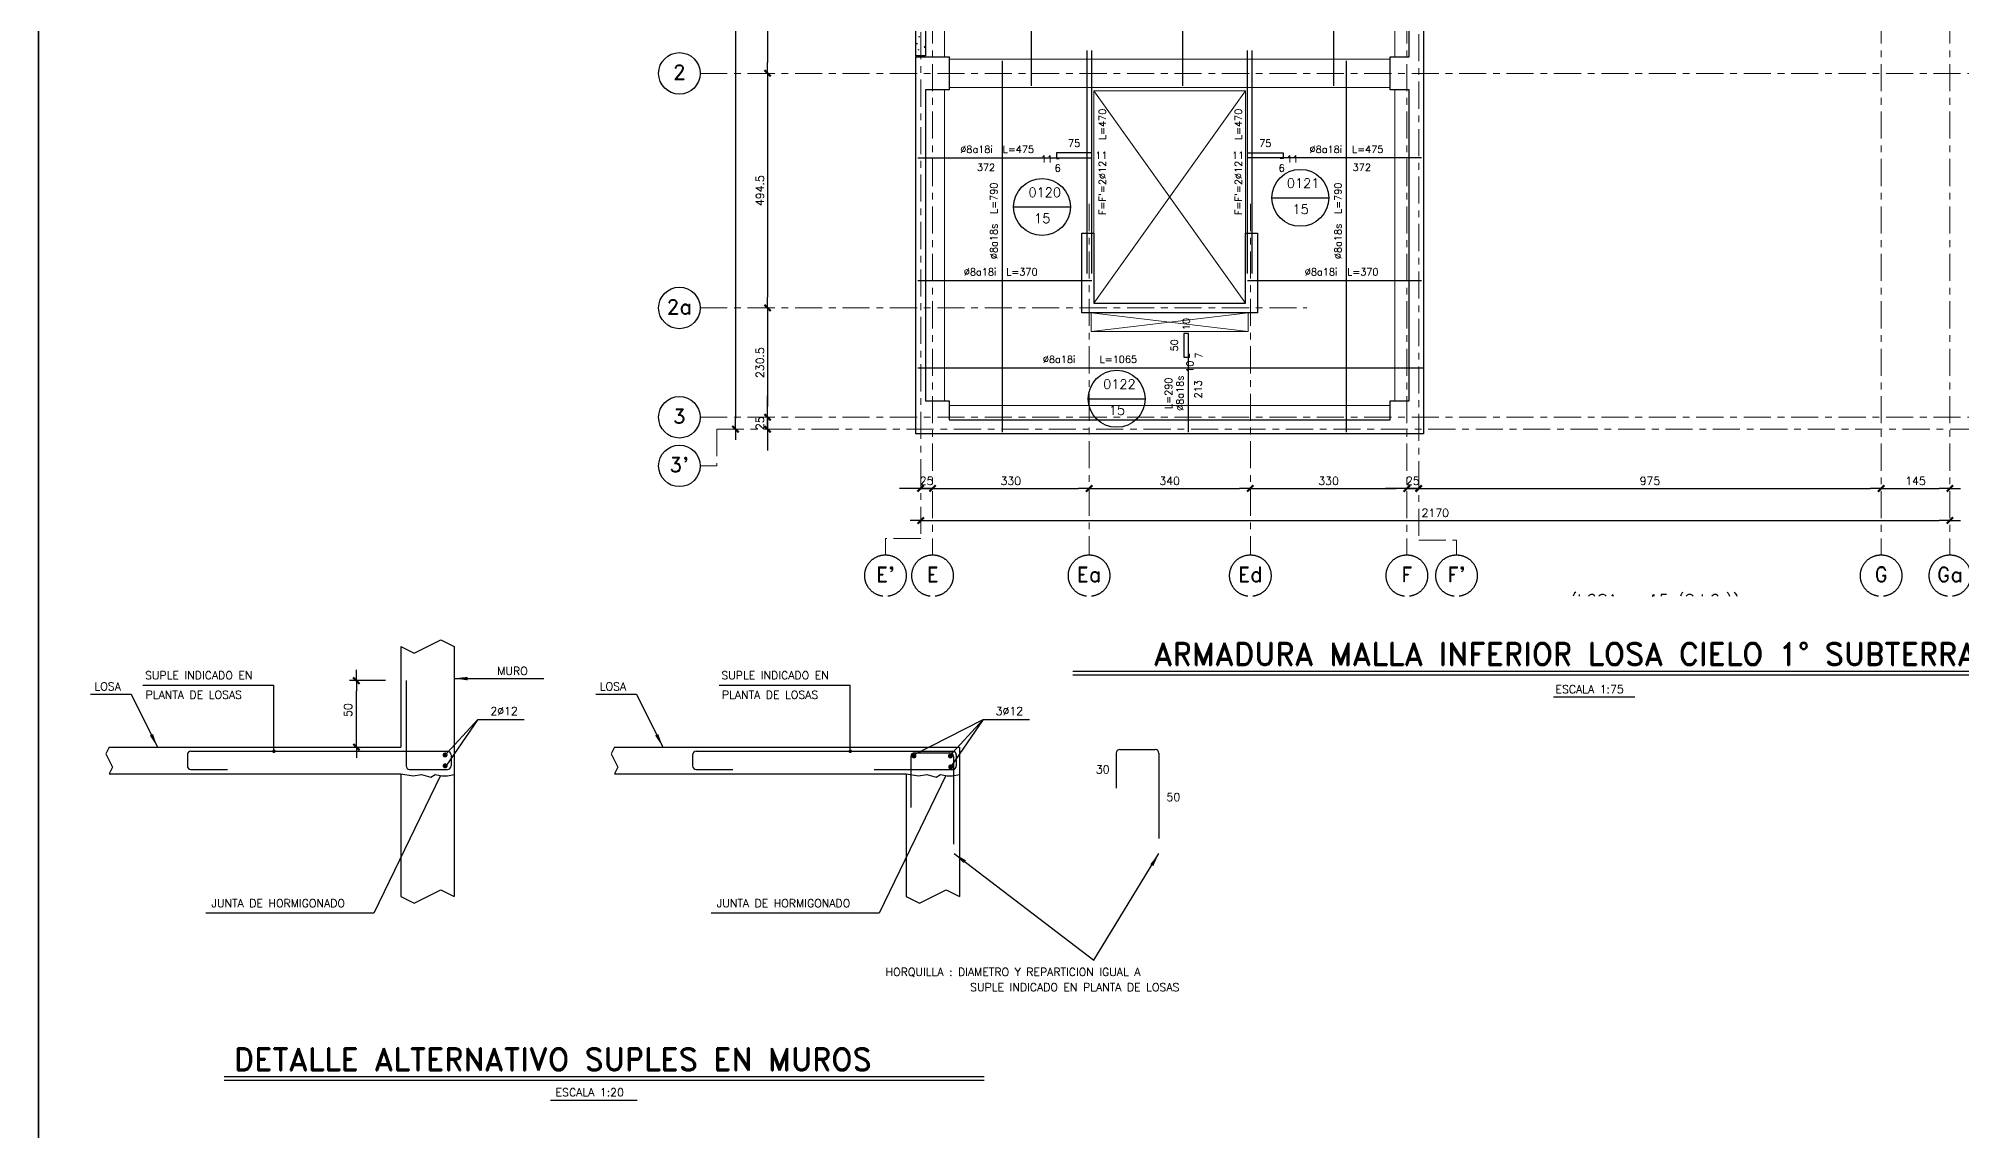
# Model space of a CAD drawing. Extents: x -4 to 6083, y -4 to 8618.
# Drawn here: x 0 to 4055, y 4047 to 6349 of the extents above; entities that cross this region are included whole.
import ezdxf
from ezdxf.enums import TextEntityAlignment as Align
from ezdxf.xclip import XClip

# ---------------------------------------------------------------- set-up
doc = ezdxf.new("R2010")
doc.units = 0
doc.header["$LTSCALE"] = 45
doc.header["$MEASUREMENT"] = 0
doc.header["$XCLIPFRAME"] = 0
doc.linetypes.add('2017_67-101$0$Grid Line', pattern=[2.2225, 1.27, -0.3175, 0.3175, -0.3175])
doc.linetypes.add('2017_67-101$0$HIDDEN', pattern=[9.525, 6.35, -3.175])
doc.layers.get('0').update_dxf_attribs({"linetype": 'CONTINUOUS'})
for name, color, linetype in [('2017_67-101$0$RLA-COTAS', 2, 'CONTINUOUS'), ('2017_67-101$0$RLA-HATCH2', 1, '2017_67-101$0$HIDDEN'), ('2017_67-101$0$RLA-MURO DILATADO', 3, 'CONTINUOUS'), ('fe', 7, 'CONTINUOUS'), ('RLA-CORTES', 5, 'CONTINUOUS'), ('RLA-FORMATO', 7, 'CONTINUOUS'), ('RLA-LOSAS', 3, 'CONTINUOUS'), ('RLA-TEXTOS2', 6, 'CONTINUOUS'), ('TEXTOS-SM', 3, 'CONTINUOUS'), ('TEXTOS50A', 3, 'CONTINUOUS')]:
    doc.layers.add(name, color=color, linetype=linetype)
for name, color, linetype, lineweight in [('2017_67-101$0$RLE-EJE', 3, 'CONTINUOUS', 25), ('2017_67-101$0$RLE-EJES', 1, '2017_67-101$0$Grid Line', 9), ('2017_67-101$0$RLE-LOSA', 3, 'CONTINUOUS', 15), ('2017_67-101$0$RLE-MURO', 3, 'CONTINUOUS', 25), ('2017_67-101$0$RLE-VANOS', 1, 'CONTINUOUS', 15), ('2017_67-101$0$RLE-VIGA', 3, 'CONTINUOUS', 15)]:
    doc.layers.add(name, color=color, linetype=linetype, lineweight=lineweight)
doc.styles.add('2017_67-101$0$ROMAND', font='romand', dxfattribs={"height": 31.5})
doc.styles.add('2017_67-101$0$ROMANS', font='ROMANS.shx', dxfattribs={"height": 16.875})
doc.styles.add('ARM1', font='SIMPLEX', dxfattribs={"oblique": 15, "height": 10})
doc.styles.add('ROMAND', font='romand', dxfattribs={"height": 31.5})
doc.styles.add('ROMANS', font='ROMANS.shx', dxfattribs={"height": 16.875})
doc.styles.add('ROMANS0', font='romans.shx')
doc.styles.add('SIETE50', font='ROMAND.SHX', dxfattribs={"height": 31.5})
doc.dimstyles.new('2017_67-101$0$ING-75', dxfattribs={"dimscale": 75, "dimtxt": 0.27, "dimasz": 0.3, "dimexe": 0, "dimexo": 0, "dimgap": 0.1, "dimtad": 1, "dimdec": 1, "dimzin": 12, "dimdsep": 46, "dimtxsty": '2017_67-101$0$ROMANS', "dimblk": '2017_67-101$0$TICK1', "dimblk1": '2017_67-101$0$TICK1', "dimblk2": '2017_67-101$0$TICK1', "dimcen": 0.09, "dimclrd": 2, "dimclre": 1, "dimclrt": 3, "dimadec": 0, "dimazin": 0, "dimtfac": 1, "dimtdec": 0, "dimtix": 1, "dimtmove": 2, "dimatfit": 3, "dimldrblk": '2017_67-101$0$TICK1', "dimfxl": 0, "dimfxlon": 1, "dimtolj": 1, "dimtzin": 0, "dimarcsym": 0})
doc.dimstyles.new('ING50', dxfattribs={"dimscale": 50, "dimtxt": 0.27, "dimasz": 0.3, "dimexe": 0.3, "dimexo": 1, "dimgap": 0.1, "dimtad": 1, "dimdec": 1, "dimzin": 12, "dimdsep": 46, "dimtxsty": 'ROMANS', "dimblk1": 'TICK1', "dimblk2": 'TICK1', "dimsah": 1, "dimcen": 0.09, "dimse1": 1, "dimse2": 1, "dimclrd": 2, "dimclre": 1, "dimclrt": 3, "dimadec": 0, "dimazin": 0, "dimtfac": 1, "dimtdec": 1, "dimtix": 1, "dimtmove": 2, "dimatfit": 3, "dimldrblk": 'TICK1', "dimfxl": 1, "dimtolj": 1, "dimtzin": 12, "dimarcsym": 0})

# ---------------------------------------------------------------- blocks, each defined once
blk = doc.blocks.new('2017_67-101$0$TICK1')
at = {"color": 2}
for points in [[(0, 0), (-1, 0)], [(0, 0), (1, 0)]]:
    blk.add_lwpolyline(points, dxfattribs=at)
at = {"color": 2, "const_width": 0.2}
blk.add_lwpolyline([(-0.3, -0.3), (0.3, 0.3)], dxfattribs=at)
blk = doc.blocks.new('*D33')
at = {"layer": '2017_67-101$0$RLA-COTAS', "color": 2, "lineweight": -2, "transparency": 16777216}
blk.add_line((1058.8, 5332.7), (3183.8, 5332.7), dxfattribs=at)
at = {"layer": '2017_67-101$0$RLA-COTAS', "color": 2, "lineweight": -2, "transparency": 16777216, "xscale": 22.5, "yscale": 22.5, "zscale": 22.5, "rotation": 180}
blk.add_blockref('2017_67-101$0$TICK1', (1036.3, 5332.7), dxfattribs=at)
at = {"layer": '2017_67-101$0$RLA-COTAS', "color": 2, "lineweight": -2, "transparency": 16777216, "xscale": 22.5, "yscale": 22.5, "zscale": 22.5}
blk.add_blockref('2017_67-101$0$TICK1', (3206.3, 5332.7), dxfattribs=at)
at = {"layer": '2017_67-101$0$RLA-COTAS', "color": 3, "transparency": 16777216, "insert": (2121.3, 5348.7), "char_height": 16.88, "attachment_point": 5, "style": '2017_67-101$0$ROMANS'}
blk.add_mtext('\\A1;2170', dxfattribs=at)
blk = doc.blocks.new('*D34')
at = {"layer": '2017_67-101$0$RLA-COTAS', "color": 2, "lineweight": -2, "transparency": 16777216}
for p, q in [((1013.8, 5400.2), (991.3, 5400.2)), ((1036.3, 5400.2), (1061.3, 5400.2)), ((1083.8, 5400.2), (1106.3, 5400.2))]:
    blk.add_line(p, q, dxfattribs=at)
at = {"layer": '2017_67-101$0$RLA-COTAS', "color": 2, "lineweight": -2, "transparency": 16777216, "xscale": 22.5, "yscale": 22.5, "zscale": 22.5}
blk.add_blockref('2017_67-101$0$TICK1', (1036.3, 5400.2), dxfattribs=at)
at = {"layer": '2017_67-101$0$RLA-COTAS', "color": 2, "lineweight": -2, "transparency": 16777216, "xscale": 22.5, "yscale": 22.5, "zscale": 22.5, "rotation": 180}
blk.add_blockref('2017_67-101$0$TICK1', (1061.3, 5400.2), dxfattribs=at)
at = {"layer": '2017_67-101$0$RLA-COTAS', "color": 3, "transparency": 16777216, "insert": (1048.8, 5416.2), "char_height": 16.88, "attachment_point": 5, "style": '2017_67-101$0$ROMANS'}
blk.add_mtext('\\A1;25', dxfattribs=at)
blk = doc.blocks.new('*D35')
at = {"layer": '2017_67-101$0$RLA-COTAS', "color": 2, "lineweight": -2, "transparency": 16777216}
blk.add_line((1083.8, 5400.2), (1368.8, 5400.2), dxfattribs=at)
at = {"layer": '2017_67-101$0$RLA-COTAS', "color": 2, "lineweight": -2, "transparency": 16777216, "xscale": 22.5, "yscale": 22.5, "zscale": 22.5, "rotation": 180}
blk.add_blockref('2017_67-101$0$TICK1', (1061.3, 5400.2), dxfattribs=at)
at = {"layer": '2017_67-101$0$RLA-COTAS', "color": 2, "lineweight": -2, "transparency": 16777216, "xscale": 22.5, "yscale": 22.5, "zscale": 22.5}
blk.add_blockref('2017_67-101$0$TICK1', (1391.3, 5400.2), dxfattribs=at)
at = {"layer": '2017_67-101$0$RLA-COTAS', "color": 3, "transparency": 16777216, "insert": (1226.3, 5416.2), "char_height": 16.88, "attachment_point": 5, "style": '2017_67-101$0$ROMANS'}
blk.add_mtext('\\A1;330', dxfattribs=at)
blk = doc.blocks.new('*D36')
at = {"layer": '2017_67-101$0$RLA-COTAS', "color": 2, "lineweight": -2, "transparency": 16777216}
blk.add_line((1413.8, 5400.2), (1708.8, 5400.2), dxfattribs=at)
at = {"layer": '2017_67-101$0$RLA-COTAS', "color": 2, "lineweight": -2, "transparency": 16777216, "xscale": 22.5, "yscale": 22.5, "zscale": 22.5, "rotation": 180}
blk.add_blockref('2017_67-101$0$TICK1', (1391.3, 5400.2), dxfattribs=at)
at = {"layer": '2017_67-101$0$RLA-COTAS', "color": 2, "lineweight": -2, "transparency": 16777216, "xscale": 22.5, "yscale": 22.5, "zscale": 22.5}
blk.add_blockref('2017_67-101$0$TICK1', (1731.3, 5400.2), dxfattribs=at)
at = {"layer": '2017_67-101$0$RLA-COTAS', "color": 3, "transparency": 16777216, "insert": (1561.3, 5416.2), "char_height": 16.88, "attachment_point": 5, "style": '2017_67-101$0$ROMANS'}
blk.add_mtext('\\A1;340', dxfattribs=at)
blk = doc.blocks.new('*D37')
at = {"layer": '2017_67-101$0$RLA-COTAS', "color": 2, "lineweight": -2, "transparency": 16777216}
blk.add_line((1753.8, 5400.2), (2038.8, 5400.2), dxfattribs=at)
at = {"layer": '2017_67-101$0$RLA-COTAS', "color": 2, "lineweight": -2, "transparency": 16777216, "xscale": 22.5, "yscale": 22.5, "zscale": 22.5, "rotation": 180}
blk.add_blockref('2017_67-101$0$TICK1', (1731.3, 5400.2), dxfattribs=at)
at = {"layer": '2017_67-101$0$RLA-COTAS', "color": 2, "lineweight": -2, "transparency": 16777216, "xscale": 22.5, "yscale": 22.5, "zscale": 22.5}
blk.add_blockref('2017_67-101$0$TICK1', (2061.3, 5400.2), dxfattribs=at)
at = {"layer": '2017_67-101$0$RLA-COTAS', "color": 3, "transparency": 16777216, "insert": (1896.3, 5416.2), "char_height": 16.88, "attachment_point": 5, "style": '2017_67-101$0$ROMANS'}
blk.add_mtext('\\A1;330', dxfattribs=at)
blk = doc.blocks.new('*D38')
at = {"layer": '2017_67-101$0$RLA-COTAS', "color": 2, "lineweight": -2, "transparency": 16777216}
for p, q in [((2038.8, 5400.2), (2016.3, 5400.2)), ((2061.3, 5400.2), (2086.3, 5400.2)), ((2108.8, 5400.2), (2131.3, 5400.2))]:
    blk.add_line(p, q, dxfattribs=at)
at = {"layer": '2017_67-101$0$RLA-COTAS', "color": 2, "lineweight": -2, "transparency": 16777216, "xscale": 22.5, "yscale": 22.5, "zscale": 22.5}
blk.add_blockref('2017_67-101$0$TICK1', (2061.3, 5400.2), dxfattribs=at)
at = {"layer": '2017_67-101$0$RLA-COTAS', "color": 2, "lineweight": -2, "transparency": 16777216, "xscale": 22.5, "yscale": 22.5, "zscale": 22.5, "rotation": 180}
blk.add_blockref('2017_67-101$0$TICK1', (2086.3, 5400.2), dxfattribs=at)
at = {"layer": '2017_67-101$0$RLA-COTAS', "color": 3, "transparency": 16777216, "insert": (2073.8, 5416.2), "char_height": 16.88, "attachment_point": 5, "style": '2017_67-101$0$ROMANS'}
blk.add_mtext('\\A1;25', dxfattribs=at)
blk = doc.blocks.new('*D39')
at = {"layer": '2017_67-101$0$RLA-COTAS', "color": 2, "lineweight": -2, "transparency": 16777216}
blk.add_line((2108.8, 5400.2), (3038.8, 5400.2), dxfattribs=at)
at = {"layer": '2017_67-101$0$RLA-COTAS', "color": 2, "lineweight": -2, "transparency": 16777216, "xscale": 22.5, "yscale": 22.5, "zscale": 22.5, "rotation": 180}
blk.add_blockref('2017_67-101$0$TICK1', (2086.3, 5400.2), dxfattribs=at)
at = {"layer": '2017_67-101$0$RLA-COTAS', "color": 2, "lineweight": -2, "transparency": 16777216, "xscale": 22.5, "yscale": 22.5, "zscale": 22.5}
blk.add_blockref('2017_67-101$0$TICK1', (3061.3, 5400.2), dxfattribs=at)
at = {"layer": '2017_67-101$0$RLA-COTAS', "color": 3, "transparency": 16777216, "insert": (2573.8, 5416.2), "char_height": 16.88, "attachment_point": 5, "style": '2017_67-101$0$ROMANS'}
blk.add_mtext('\\A1;975', dxfattribs=at)
blk = doc.blocks.new('*D40')
at = {"layer": '2017_67-101$0$RLA-COTAS', "color": 2, "lineweight": -2, "transparency": 16777216}
blk.add_line((3083.8, 5400.2), (3183.8, 5400.2), dxfattribs=at)
at = {"layer": '2017_67-101$0$RLA-COTAS', "color": 2, "lineweight": -2, "transparency": 16777216, "xscale": 22.5, "yscale": 22.5, "zscale": 22.5, "rotation": 180}
blk.add_blockref('2017_67-101$0$TICK1', (3061.3, 5400.2), dxfattribs=at)
at = {"layer": '2017_67-101$0$RLA-COTAS', "color": 2, "lineweight": -2, "transparency": 16777216, "xscale": 22.5, "yscale": 22.5, "zscale": 22.5}
blk.add_blockref('2017_67-101$0$TICK1', (3206.3, 5400.2), dxfattribs=at)
at = {"layer": '2017_67-101$0$RLA-COTAS', "color": 3, "transparency": 16777216, "insert": (3133.8, 5416.2), "char_height": 16.88, "attachment_point": 5, "style": '2017_67-101$0$ROMANS'}
blk.add_mtext('\\A1;145', dxfattribs=at)
blk = doc.blocks.new('*D41')
at = {"layer": '2017_67-101$0$RLA-COTAS', "color": 2, "lineweight": -2, "transparency": 16777216}
blk.add_line((645.9, 8214.6), (645.9, 5547.6), dxfattribs=at)
at = {"layer": '2017_67-101$0$RLA-COTAS', "color": 2, "lineweight": -2, "transparency": 16777216, "xscale": 22.5, "yscale": 22.5, "zscale": 22.5}
for p, rotation in [((645.9, 8237.1), 90), ((645.9, 5525.1), 270)]:
    blk.add_blockref('2017_67-101$0$TICK1', p, dxfattribs=dict(at, rotation=rotation))
at = {"layer": '2017_67-101$0$RLA-COTAS', "color": 3, "transparency": 16777216, "insert": (629.9, 6881.1), "char_height": 16.88, "attachment_point": 5, "rotation": 90, "style": '2017_67-101$0$ROMANS'}
blk.add_mtext('\\A1;2712', dxfattribs=at)
blk = doc.blocks.new('*D47')
at = {"layer": '2017_67-101$0$RLA-COTAS', "color": 2, "lineweight": -2, "transparency": 16777216}
blk.add_line((713.4, 6752.6), (713.4, 6297.7), dxfattribs=at)
at = {"layer": '2017_67-101$0$RLA-COTAS', "color": 2, "lineweight": -2, "transparency": 16777216, "xscale": 22.5, "yscale": 22.5, "zscale": 22.5}
for p, rotation in [((713.4, 6775.1), 90), ((713.4, 6275.2), 270)]:
    blk.add_blockref('2017_67-101$0$TICK1', p, dxfattribs=dict(at, rotation=rotation))
at = {"layer": '2017_67-101$0$RLA-COTAS', "color": 3, "transparency": 16777216, "insert": (697.4, 6525.1), "char_height": 16.88, "attachment_point": 5, "rotation": 90, "style": '2017_67-101$0$ROMANS'}
blk.add_mtext('\\A1;500', dxfattribs=at)
blk = doc.blocks.new('*D48')
at = {"layer": '2017_67-101$0$RLA-COTAS', "color": 2, "lineweight": -2, "transparency": 16777216}
blk.add_line((713.4, 6252.7), (713.4, 5803.1), dxfattribs=at)
at = {"layer": '2017_67-101$0$RLA-COTAS', "color": 2, "lineweight": -2, "transparency": 16777216, "xscale": 22.5, "yscale": 22.5, "zscale": 22.5}
for p, rotation in [((713.4, 6275.2), 90), ((713.4, 5780.6), 270)]:
    blk.add_blockref('2017_67-101$0$TICK1', p, dxfattribs=dict(at, rotation=rotation))
at = {"layer": '2017_67-101$0$RLA-COTAS', "color": 3, "transparency": 16777216, "insert": (697.4, 6027.9), "char_height": 16.88, "attachment_point": 5, "rotation": 90, "style": '2017_67-101$0$ROMANS'}
blk.add_mtext('\\A1;494.5', dxfattribs=at)
blk = doc.blocks.new('*D49')
at = {"layer": '2017_67-101$0$RLA-COTAS', "color": 2, "lineweight": -2, "transparency": 16777216}
blk.add_line((713.4, 5758.1), (713.4, 5572.6), dxfattribs=at)
at = {"layer": '2017_67-101$0$RLA-COTAS', "color": 2, "lineweight": -2, "transparency": 16777216, "xscale": 22.5, "yscale": 22.5, "zscale": 22.5}
for p, rotation in [((713.4, 5780.6), 90), ((713.4, 5550.1), 270)]:
    blk.add_blockref('2017_67-101$0$TICK1', p, dxfattribs=dict(at, rotation=rotation))
at = {"layer": '2017_67-101$0$RLA-COTAS', "color": 3, "transparency": 16777216, "insert": (697.4, 5665.4), "char_height": 16.88, "attachment_point": 5, "rotation": 90, "style": '2017_67-101$0$ROMANS'}
blk.add_mtext('\\A1;230.5', dxfattribs=at)
blk = doc.blocks.new('*D50')
at = {"layer": '2017_67-101$0$RLA-COTAS', "color": 2, "lineweight": -2, "transparency": 16777216}
for p, q in [((713.4, 5572.6), (713.4, 5595.1)), ((713.4, 5550.1), (713.4, 5525.1)), ((713.4, 5502.6), (713.4, 5480.1))]:
    blk.add_line(p, q, dxfattribs=at)
at = {"layer": '2017_67-101$0$RLA-COTAS', "color": 2, "lineweight": -2, "transparency": 16777216, "xscale": 22.5, "yscale": 22.5, "zscale": 22.5}
for p, rotation in [((713.4, 5550.1), 270), ((713.4, 5525.1), 90)]:
    blk.add_blockref('2017_67-101$0$TICK1', p, dxfattribs=dict(at, rotation=rotation))
at = {"layer": '2017_67-101$0$RLA-COTAS', "color": 3, "transparency": 16777216, "insert": (697.4, 5537.6), "char_height": 16.88, "attachment_point": 5, "rotation": 90, "style": '2017_67-101$0$ROMANS'}
blk.add_mtext('\\A1;25', dxfattribs=at)
blk = doc.blocks.new('TICK1')
at = {"color": 2}
for points in [[(0, 0), (-1, 0)], [(0, 0), (1, 0)]]:
    blk.add_lwpolyline(points, dxfattribs=at)
at = {"color": 2, "const_width": 0.2}
blk.add_lwpolyline([(-0.3, -0.3), (0.3, 0.3)], dxfattribs=at)
blk = doc.blocks.new('*D11')
at = {"layer": 'RLA-CORTES', "color": 2, "lineweight": -2, "transparency": 16777216}
blk.add_line((3581.2, 1252.3), (3581.2, 1315.6), dxfattribs=at)
at = {"layer": 'RLA-CORTES', "color": 2, "lineweight": -2, "transparency": 16777216, "xscale": 15, "yscale": 15, "zscale": 15}
for p, rotation in [((3581.2, 1330.6), 90), ((3581.2, 1237.3), 270)]:
    blk.add_blockref('TICK1', p, dxfattribs=dict(at, rotation=rotation))
at = {"layer": 'RLA-CORTES', "color": 3, "transparency": 16777216, "insert": (3569.4, 1289.2), "char_height": 11.25, "attachment_point": 5, "rotation": 90, "style": 'ROMANS'}
blk.add_mtext('\\A1;50', dxfattribs=at)
blk = doc.blocks.new('2017_67-101')
at = {"layer": '2017_67-101$0$RLA-HATCH2'}
h = blk.add_hatch(dxfattribs=at)
h.set_pattern_fill('FP_2', color=256, style=0, pattern_type=2)
h.set_pattern_definition([(50, (3455.84, 6754.953), (54.65545, -4.7815), [5.715, -62.865]), (355, (3455.84, 6754.95), (-10.5728, 57.3166), [4.572, -50.292]), (100.451, (3460.397, 6754.555), (44.0828, 52.5349), [4.857, -53.427]), (46.184, (3455.84, 6770.19), (81.3237, -12.613), [8.572, -94.297]), (96.636, (3462.62, 6769.14), (71.2212, 74.2287), [7.286, -80.141]), (351.184, (3455.84, 6770.19), (71.2217, 74.2274), [6.858, -75.438]), (21, (3463.46, 6766.383), (45.4846, -30.6795), [5.715, -62.865]), (326, (3463.46, 6766.38), (18.5405, 55.256), [4.572, -50.292]), (71.451, (3467.25, 6763.826), (64.0251, 24.5763), [4.857, -53.427]), (37.5, (3455.842, 6754.953), (0.9261, 25.36672), [2.515, -47.168, 2.515, -48.539, -50.483]), (37.5, (3455.842, 6754.953), (0.9261, 25.36672), [-100.736, 2.515, -47.968]), (7.5, (3455.842, 6754.953), (20.04558, 30.0546), [2.515, -26.594, 2.515, -46.025, -19.24]), (7.5, (3455.842, 6754.953), (20.04558, 30.0546), [-77.648, 2.515, -16.726]), (327.5, (3438.85, 6754.953), (40.67682, -1.71882), [2.515, -16.535, 2.515, -56.921, -78.867]), (327.5, (3438.85, 6754.953), (40.67682, -1.71882), [-78.486, 2.515, -76.352]), (317.5, (3431.23, 6754.953), (44.4383, 7.62794), [2.515, -22.25, 2.515, -36.957, -56.007]), (317.5, (3431.23, 6754.953), (44.4383, 7.62794), [-64.237, 2.515, -53.492])])
h.paths.add_polyline_path([(1046.32, 6312.15), (1046.32, 6548.14), (1026.32, 6548.14), (1026.32, 6312.15)], flags=0)
at = {"layer": '2017_67-101$0$RLA-MURO DILATADO'}
for p, q in [((1026.32, 6312.15), (1026.32, 6548.14)), ((1046.32, 6548.14), (1046.32, 6312.15)), ((1046.32, 6312.15), (1026.32, 6312.15))]:
    blk.add_line(p, q, dxfattribs=at)
at = {"layer": '2017_67-101$0$RLE-EJE'}
for centre in [(527.57, 6275.15), (527.57, 5780.64), (527.57, 5550.14), (527.57, 5447.77), (961.99, 5216.39), (1061.32, 5216.39), (1391.32, 5216.39), (1731.32, 5216.39), (2061.32, 5216.39), (2166.03, 5216.39), (3061.32, 5216.39), (3206.32, 5216.39)]:
    blk.add_circle(centre, 43.75, dxfattribs=at)
at = {"layer": '2017_67-101$0$RLE-EJES'}
for p, q in [((1061.32, 8495.14), (1061.32, 5260.14)), ((2061.32, 8495.14), (2061.32, 5260.14)), ((3061.32, 8495.14), (3061.32, 5260.14)), ((3206.32, 8495.14), (3206.32, 5260.14)), ((1036.32, 8462.19), (1036.32, 5294.59)), ((2086.32, 7257.8), (2086.32, 5291.38)), ((571.32, 6275.15), (3888.7, 6275.15)), ((1391.32, 5999.89), (1391.32, 5260.14)), ((1731.32, 5999.89), (1731.32, 5260.14)), ((571.32, 5780.64), (1850.14, 5780.64)), ((571.32, 5550.14), (3888.7, 5550.14)), ((606.29, 5525.14), (3847.83, 5525.14)), ((606.29, 5525.14), (606.29, 5447.77)), ((606.29, 5447.77), (571.32, 5447.77)), ((1036.32, 5294.59), (961.99, 5294.59)), ((961.99, 5294.59), (961.99, 5260.14)), ((2086.32, 5291.38), (2166.03, 5291.38)), ((2166.03, 5291.38), (2166.03, 5260.14))]:
    blk.add_line(p, q, dxfattribs=at)
at = {"layer": '2017_67-101$0$RLE-LOSA'}
for p, q in [((1721.32, 6238.52), (1401.32, 6238.52)), ((1401.32, 6238.52), (1401.32, 5938.52)), ((1721.32, 5938.52), (1721.32, 6238.52))]:
    blk.add_line(p, q, dxfattribs=at)
blk.add_lwpolyline([(1395.82, 5770.64), (1726.82, 5770.64), (1726.82, 5730.69), (1395.82, 5730.69)], close=True, dxfattribs=at)
at = {"layer": '2017_67-101$0$RLE-MURO'}
for p, q in [((2066.32, 6310.15), (2066.32, 7130.15)), ((2096.32, 7130.15), (2096.32, 6310.15)), ((1026.32, 6310.15), (1096.32, 6310.15)), ((1026.32, 6240.15), (1026.32, 6310.15)), ((1096.32, 6310.15), (1096.32, 6240.15)), ((2026.32, 6310.15), (2066.32, 6310.15)), ((2026.32, 6240.15), (2026.32, 6310.15)), ((2096.32, 6310.15), (2096.32, 6240.15)), ((1026.32, 5585.14), (1026.32, 6240.15)), ((1096.32, 6240.15), (1046.32, 6240.15)), ((1046.32, 6240.15), (1046.32, 5585.14)), ((2066.32, 6240.15), (2026.32, 6240.15)), ((2066.32, 5585.14), (2066.32, 6240.15)), ((2096.32, 6240.15), (2096.32, 5585.14)), ((1376.32, 5770.64), (1376.32, 5938.52)), ((1376.32, 5938.52), (1401.32, 5938.52)), ((1401.32, 5938.52), (1401.32, 5790.64)), ((1721.32, 5790.64), (1721.32, 5938.52)), ((1721.32, 5938.52), (1746.32, 5938.52)), ((1746.32, 5938.52), (1746.32, 5770.64)), ((1746.32, 5770.64), (1376.32, 5770.64)), ((1401.32, 5790.64), (1721.32, 5790.64)), ((1026.32, 5515.14), (1026.32, 5585.14)), ((1046.32, 5585.14), (1096.32, 5585.14)), ((1096.32, 5585.14), (1096.32, 5545.14)), ((2026.32, 5585.14), (2066.32, 5585.14)), ((2026.32, 5545.14), (2026.32, 5585.14)), ((2096.32, 5585.14), (2096.32, 5515.14)), ((1096.32, 5515.14), (1026.32, 5515.14)), ((1096.32, 5545.14), (2026.32, 5545.14)), ((2026.32, 5515.14), (1096.32, 5515.14)), ((2096.32, 5515.14), (2026.32, 5515.14))]:
    blk.add_line(p, q, dxfattribs=at)
at = {"layer": '2017_67-101$0$RLE-VANOS'}
for p, q in [((1401.32, 5790.64), (1721.32, 6238.52)), ((1401.32, 6238.52), (1721.32, 5790.64)), ((1395.82, 5770.64), (1726.82, 5730.69)), ((1395.82, 5730.69), (1726.82, 5770.64))]:
    blk.add_line(p, q, dxfattribs=at)
at = {"layer": '2017_67-101$0$RLE-VIGA'}
for p, q in [((1086.32, 7130.15), (1086.32, 6310.15)), ((2036.32, 7130.15), (2036.32, 6310.15)), ((1026.32, 6312.15), (1026.32, 6310.15)), ((1096.32, 6305.15), (2026.32, 6305.15)), ((1096.32, 6245.15), (2026.32, 6245.15)), ((1086.32, 6240.15), (1086.32, 5585.14)), ((2036.32, 6240.15), (2036.32, 5585.14)), ((1096.32, 5575.15), (2026.32, 5575.15))]:
    blk.add_line(p, q, dxfattribs=at)
at = {"color": 3, "style": '2017_67-101$0$ROMAND'}
blk.add_text('(LOSA e=15 (S.I.C.))', height=25.5, dxfattribs=at).set_placement((2584.45, 5151.28), align=Align.CENTER)
at = {"layer": '2017_67-101$0$RLE-EJE', "color": 5, "char_height": 31.25, "width": 1, "attachment_point": 2, "line_spacing_factor": 0.941778, "style": '2017_67-101$0$ROMAND'}
for s, insert in [('2', (527.38, 6293.28)), ('2a', (527.38, 5798.77)), ('3', (527.38, 5568.27)), ("3'", (527.38, 5465.9)), ("E'", (962, 5234.7)), ('E', (1061.33, 5234.7)), ('Ea', (1391.33, 5234.7)), ('Ed', (1731.33, 5234.7)), ('F', (2061.33, 5234.7)), ("F'", (2166.04, 5234.7)), ('G', (3061.33, 5234.7)), ('Ga', (3206.31, 5234.32))]:
    blk.add_mtext(s, dxfattribs=dict(at, insert=insert))
at = {"layer": '2017_67-101$0$RLA-COTAS'}
for base, p1, p2, picture, middle in [((645.86, 5525.14), (653.36, 8237.14), (653.36, 5525.14), '*D41', (629.92, 6881.14)), ((713.36, 6275.15), (720.86, 6775.14), (720.86, 6275.15), '*D47', (697.42, 6525.14)), ((713.36, 5780.64), (720.86, 6275.15), (720.86, 5780.64), '*D48', (697.42, 6027.9)), ((713.36, 5550.14), (720.86, 5780.64), (720.86, 5550.14), '*D49', (697.42, 5665.39)), ((713.36, 5525.14), (720.86, 5550.14), (720.86, 5525.14), '*D50', (697.42, 5537.64))]:
    dim = blk.add_linear_dim(base=base, p1=p1, p2=p2, angle=90, dimstyle='2017_67-101$0$ING-75', override={"dimexe": 0, "dimexo": 0, "dimdec": 1, "dimfxl": 0, "dimfxlon": 1}, dxfattribs=at)
    dim.commit()
    dim.dimension.update_dxf_attribs({"geometry": picture, "text_midpoint": middle})
for base, p1, p2, picture, middle in [((1061.32, 5400.22), (1036.32, 5407.72), (1061.32, 5407.72), '*D34', (1048.82, 5416.15)), ((1391.32, 5400.22), (1061.32, 5407.72), (1391.32, 5407.72), '*D35', (1226.32, 5416.15)), ((1731.32, 5400.22), (1391.32, 5407.72), (1731.32, 5407.72), '*D36', (1561.32, 5416.15)), ((2061.32, 5400.22), (1731.32, 5407.72), (2061.32, 5407.72), '*D37', (1896.32, 5416.15)), ((2086.32, 5400.22), (2061.32, 5407.72), (2086.32, 5407.72), '*D38', (2073.82, 5416.15)), ((3061.32, 5400.22), (2086.32, 5407.72), (3061.32, 5407.72), '*D39', (2573.82, 5416.15)), ((3206.32, 5400.22), (3061.32, 5407.72), (3206.32, 5407.72), '*D40', (3133.82, 5416.15)), ((3206.32, 5332.72), (1036.32, 5340.22), (3206.32, 5340.22), '*D33', (2121.32, 5348.65))]:
    dim = blk.add_linear_dim(base=base, p1=p1, p2=p2, dimstyle='2017_67-101$0$ING-75', override={"dimexe": 0, "dimexo": 0, "dimdec": 1, "dimfxl": 0, "dimfxlon": 1}, dxfattribs=at)
    dim.commit()
    dim.dimension.update_dxf_attribs({"geometry": picture, "text_midpoint": middle})
blk = doc.blocks.new('det-3')
at = {"layer": 'RLA-CORTES', "color": 2}
for p, q in [((-266.86, 311.24), (-229.36, 329.99)), ((-229.36, 329.99), (-210.61, 320.62)), ((-285.61, 320.62), (-266.86, 311.24)), ((-278.11, 272.51), (-278.11, 152.77)), ((-695.5, 179.27), (-700.19, 169.9)), ((-700.19, 169.9), (-690.82, 151.15)), ((-585.61, 168.27), (-585.61, 152.77)), ((-580.61, 173.27), (-219.99, 173.27)), ((-278.11, 171.5), (-278.11, 153.43)), ((-214.99, 168.27), (-214.99, 152.77)), ((14.75, 179.27), (10.06, 169.9)), ((10.06, 169.9), (19.43, 151.15)), ((124.64, 168.27), (124.64, 152.77)), ((129.64, 173.27), (490.26, 173.27)), ((431.37, 166.13), (431.37, 94.41)), ((436.37, 171.13), (486.37, 171.13)), ((491.37, 166.13), (491.37, 42.9)), ((495.26, 168.27), (495.26, 152.77)), ((-690.82, 151.15), (-695.5, 141.77)), ((-580.61, 147.77), (-528.95, 147.77)), ((-273.11, 147.77), (-219.99, 147.77)), ((19.43, 151.15), (14.75, 141.77)), ((129.64, 147.77), (181.3, 147.77)), ((379.64, 147.77), (490.26, 147.77)), ((-266.86, -40.25), (-229.36, -21.5)), ((-229.36, -21.5), (-210.61, -30.88)), ((443.39, -40.25), (480.89, -21.5)), ((480.89, -21.5), (499.64, -30.88)), ((-285.61, -30.88), (-266.86, -40.25)), ((424.64, -30.88), (443.39, -40.25))]:
    blk.add_line(p, q, dxfattribs=at)
at = {"layer": 'RLA-CORTES'}
for p, q in [((-285.61, 320.62), (-285.61, 179.27)), ((-210.61, 320.62), (-210.61, -30.88)), ((-695.5, 179.27), (-285.61, 179.27)), ((14.75, 179.27), (499.64, 179.27)), ((499.64, 179.27), (499.64, -30.88)), ((-695.5, 141.77), (-285.61, 141.77)), ((-285.61, 141.77), (-285.61, -30.88)), ((14.75, 141.77), (424.64, 141.77)), ((424.64, 141.77), (424.64, -30.88))]:
    blk.add_line(p, q, dxfattribs=at)
at = {"layer": 'RLA-CORTES', "color": 1}
for p, q in [((-307.29, 272.51), (-357.61, 272.51)), ((-210.61, 275.67), (-84.75, 275.67)), ((-721.61, 253.47), (-664.39, 253.47)), ((-664.39, 253.47), (-627.65, 179.27)), ((-648.15, 266.39), (-463.87, 266.39)), ((-463.87, 173.27), (-463.87, 266.39)), ((-11.36, 253.47), (45.86, 253.47)), ((45.86, 253.47), (82.6, 179.27)), ((161.92, 266.39), (346.2, 266.39)), ((346.2, 173.27), (346.2, 266.39)), ((-225.72, 165.7), (-177.12, 218.01)), ((-177.12, 218.01), (-222.16, 152.47)), ((-177.12, 218.01), (-112.09, 218.01)), ((434.66, 167.8), (533.13, 218.01)), ((484.53, 165.7), (533.13, 218.01)), ((533.13, 218.01), (488.09, 152.47)), ((533.13, 218.01), (598.17, 218.01)), ((-229.75, 139.3), (-323.35, -54.43)), ((480.5, 139.3), (386.9, -54.43)), ((492.14, 29.65), (688.75, -120.32)), ((688.75, -120.32), (779.97, 29.65)), ((-323.35, -54.43), (-559.62, -54.43)), ((386.9, -54.43), (150.63, -54.43))]:
    blk.add_line(p, q, dxfattribs=at)
at = {"layer": 'RLA-CORTES', "color": 7}
for p, q in [((719.97, 170.67), (719.97, 121.68)), ((724.97, 175.67), (774.97, 175.67)), ((779.97, 170.67), (779.97, 50.67))]:
    blk.add_line(p, q, dxfattribs=at)
at = {"layer": 'RLA-CORTES', "color": 6}
for p, q in [((-533.93, -283.77), (534.19, -283.77)), ((-533.93, -288.77), (534.19, -288.77))]:
    blk.add_line(p, q, dxfattribs=at)
at = {"layer": 'RLA-CORTES', "color": 3}
blk.add_line((-75.1, -316.94), (46.89, -316.94), dxfattribs=at)
at = {"layer": 'RLA-CORTES', "color": 2}
for points in [[(-210.61, 275.67, 0, 5, 0), (-191.4, 275.39, 5, 5, 0)], [(-627.65, 179.27, 0, 5, 0), (-636.11, 196.52, 5, 5, 0)], [(82.6, 179.27, 0, 5, 0), (74.14, 196.52, 5, 5, 0)], [(492.14, 29.65, 0, 5, 0), (507.41, 18, 5, 5, 0)], [(779.97, 29.65, 0, 5, 0), (769.99, 13.23, 5, 5, 0)]]:
    blk.add_lwpolyline(points, format="xyseb", dxfattribs=at)
at = {"layer": 'RLA-CORTES', "color": 3, "const_width": 2.5}
for points in [[(-465.12, 173.27, 1), (-462.62, 173.27, 1)], [(344.95, 173.27, 1), (347.45, 173.27, 1)]]:
    blk.add_lwpolyline(points, format="xyb", close=True, dxfattribs=at)
at = {"layer": 'RLA-CORTES', "color": 2, "const_width": 3.5}
for points in [[(-225.03, 168.17, 1), (-221.53, 168.17, 1)], [(433.97, 166.63, 1), (437.47, 166.63, 1)], [(485.22, 166.63, 1), (488.72, 166.63, 1)], [(-225.03, 152.87, 1), (-221.53, 152.87, 1)], [(485.6, 151.33, 1), (489.1, 151.33, 1)]]:
    blk.add_lwpolyline(points, format="xyb", close=True, dxfattribs=at)
at = {"layer": 'RLA-CORTES', "color": 1}
for points in [[(-285.61, 141.77), (-268.17, 138.91), (-256.65, 140.83), (-243.2, 136.99), (-237.43, 140.83), (-227.83, 138.91), (-220.14, 138.91), (-210.61, 140.83)], [(424.64, 141.77), (442.08, 138.91), (453.61, 140.83), (467.05, 136.99), (472.82, 140.83), (482.42, 138.91), (490.11, 138.91), (499.64, 140.83)]]:
    blk.add_lwpolyline(points, dxfattribs=at)
at = {"layer": 'RLA-CORTES', "color": 2}
for centre, start, end in [((-580.61, 168.27), 90, 180), ((-219.99, 168.27), 0, 90), ((129.64, 168.27), 90, 180), ((436.37, 166.13), 90, 180), ((486.37, 166.13), 0, 90), ((490.26, 168.27), 0, 90), ((-580.61, 152.77), 180, 270), ((-273.11, 152.77), 180, 270), ((-219.99, 152.77), 270, 0), ((129.64, 152.77), 180, 270), ((490.26, 152.77), 270, 0)]:
    blk.add_arc(centre, 5, start, end, dxfattribs=at)
at = {"layer": 'RLA-CORTES', "color": 7}
for centre, start, end in [((724.97, 170.67), 90, 180), ((774.97, 170.67), 0, 90)]:
    blk.add_arc(centre, 5, start, end, dxfattribs=at)
at = {"layer": 'RLA-CORTES', "color": 9}
for s, style, p in [('SUPLE INDICADO EN', 'ARM1', (-645.05, 274.4)), ('MURO', 'ARM1', (-150.04, 280.53)), ('SUPLE INDICADO EN', 'ARM1', (165.02, 274.4)), ('LOSA', 'ARM1', (-716.17, 258.8)), ('PLANTA DE LOSAS', 'ARM1', (-644.32, 247.09)), ('LOSA', 'ARM1', (-5.92, 258.8)), ('PLANTA DE LOSAS', 'ARM1', (165.74, 247.09)), ('2%%C12', 'ARM1', (-159.74, 224.13)), ('3%%C12', 'ARM1', (550.52, 224.13)), ('30', 'ARM1', (691.46, 142.14)), ('50', 'ARM1', (790.64, 103.31)), ('JUNTA DE HORMIGONADO', 'ARM1', (-551.66, -45.92)), ('JUNTA DE HORMIGONADO', 'ARM1', (158.6, -45.92)), ('HORQUILLA : DIAMETRO Y REPARTICION IGUAL A', 'ARM1', (395.88, -142.45)), ('SUPLE INDICADO EN PLANTA DE LOSAS', 'ARM1', (514.7, -163.85)), ('ESCALA 1:20', 'ROMANS', (-67.95, -311.56))]:
    blk.add_text(s, height=11.25, dxfattribs=dict(at, style=style)).set_placement(p)
at = {"layer": 'RLA-CORTES', "color": 6, "style": 'SIETE50'}
blk.add_text('DETALLE ALTERNATIVO SUPLES EN MUROS', height=31.5, dxfattribs=at).set_placement((-520.03, -275.21))
at = {"layer": 'RLA-CORTES', "color": 2}
dim = blk.add_linear_dim(base=(-347.91, 272.51), p1=(-358.92, 179.27), p2=(-358.92, 272.51), angle=90, text='50', dimstyle='ING50', dxfattribs=at)
dim.commit()
dim.dimension.update_dxf_attribs({"geometry": '*D11', "text_midpoint": (-359.71, 231.13), "dimtype": 160, "insert": (-3929.13, -1058.04)})

msp = doc.modelspace()

# ---------------------------------------------------------------- linework, layer by layer
at = {"layer": 'fe'}
for points in [[(2093.5, 6249.2), (2093.5, 7196.2)], [(2731.2, 6249.2), (2731.2, 7196.2)], [(2412.9, 6249.2), (2412.9, 6561.1), (2402.9, 6561.1), (2402.9, 6501.1), (2414.4, 6501.1), (2414.4, 6509.2)], [(2032.4, 5519.1), (2032.4, 6301.2)], [(2211.1, 5853.5), (2211.1, 6323.5)], [(2221.1, 5853.5), (2221.1, 6323.5)], [(2549.1, 5853.5), (2549.1, 6323.5)], [(2559.1, 5853.5), (2559.1, 6323.5)], [(2758, 5519.1), (2758, 6301.2)], [(1854.1, 6096.9), (2221.1, 6096.9), (2221.1, 6107.9), (2146.1, 6107.9), (2146.1, 6095.4), (2152.1, 6095.4)], [(2916.1, 6096.9), (2549.1, 6096.9), (2549.1, 6107.9), (2624.1, 6107.9), (2624.1, 6095.4), (2618.1, 6095.4)], [(1854.1, 5838.6), (2221.1, 5838.6)], [(2549.1, 5838.6), (2916.1, 5838.6)], [(2425, 5519.1), (2425, 5726.7), (2415, 5726.7), (2415, 5676.7), (2426.5, 5676.7), (2426.5, 5684.1)], [(1854.1, 5654.3), (2919.1, 5654.3)]]:
    msp.add_lwpolyline(points, dxfattribs=at)
at = {"layer": 'RLA-FORMATO', "color": 6, "linetype": 'Continuous'}
for p, q in [((0, 8617.5), (0, 0)), ((0, 0), (0, 7890))]:
    msp.add_line(p, q, dxfattribs=at)
at = {"layer": 'RLA-LOSAS'}
for p, q in [((2600.6, 6012.8), (2720.6, 6012.8)), ((2055.9, 5993.5), (2175.9, 5993.5)), ((2213.3, 5589.2), (2333.3, 5589.2))]:
    msp.add_line(p, q, dxfattribs=at)
for centre in [(2115.9, 5993.5), (2660.6, 6012.8), (2273.3, 5589.2)]:
    msp.add_circle(centre, 60, dxfattribs=at)
at = {"layer": 'RLA-TEXTOS2', "color": 6}
for p, q in [((2180.6, 5014.8), (4375.2, 5014.8)), ((2180.6, 5007.3), (4375.2, 5007.3))]:
    msp.add_line(p, q, dxfattribs=at)
at = {"layer": 'RLA-TEXTOS2', "color": 3}
msp.add_line((3194.6, 4961.2), (3365.7, 4961.2), dxfattribs=at)

# ---------------------------------------------------------------- block references
ref = msp.add_blockref('2017_67-101', (823.8, 0))
XClip(ref).set_block_clipping_path([(363.0141845847, 5172.9563202759), (4138.5012184707, 8594.4332992691)])
at = {"layer": 'fe', "xscale": 1.5, "yscale": 1.5, "zscale": 1.5}
msp.add_blockref('det-3', (1192.3, 4586.3), dxfattribs=at)

# ---------------------------------------------------------------- texts
at = {"layer": 'RLA-LOSAS', "char_height": 20, "width": 1, "attachment_point": 2, "line_spacing_factor": 0.941778, "style": 'ROMAND'}
for s, insert in [('0121', (2666.3, 6053.6)), ('0120', (2121.6, 6034.3)), ('15', (2116.5, 5979.5)), ('15', (2661.2, 5998.8)), ('0122', (2279, 5630)), ('15', (2273.9, 5575.3))]:
    msp.add_mtext(s, dxfattribs=dict(at, insert=insert))
at = {"layer": 'RLA-TEXTOS2', "color": 6, "style": 'SIETE50'}
msp.add_text('ARMADURA MALLA INFERIOR LOSA CIELO 1° SUBTERRANEO', height=47.25, dxfattribs=at).set_placement((3282.3, 5027.7), align=Align.CENTER)
at = {"layer": 'RLA-TEXTOS2', "color": 3, "style": 'ROMANS'}
msp.add_text('ESCALA 1:75', height=16.875, dxfattribs=at).set_placement((3198.5, 4968.6))
at = {"layer": 'TEXTOS-SM', "style": 'ROMANS0'}
for s, rotation, p in [("F=F'=2%%C12   L=470", 90, (2250.7, 6088.5)), ("F=F'=2%%C12   L=470", 90, (2537.5, 6088.5)), ('%%C8a18s  L=790', 90, (2021.8, 5964.3)), ('%%C8a18s  L=790', 90, (2747.3, 5964.3)), ('%%C8a18i    L=1065', 360, (2217, 5665)), ('%%C8a18s', 90, (2414.3, 5600.8)), ('L=290', 90, (2390, 5600.8))]:
    msp.add_text(s, height=15, rotation=rotation, dxfattribs=at).set_placement(p, align=Align.CENTER)
for s, p in [('%%C8a18i  L=475', (2021.3, 6107.6)), ('%%C8a18i  L=370', (2028.7, 5849.2)), ('%%C8a18i  L=370', (2747.6, 5849.2))]:
    msp.add_text(s, height=15, dxfattribs=at).set_placement(p, align=Align.CENTER)
at = {"layer": 'TEXTOS50A', "style": 'ROMANS0'}
for s, p in [('75', (2183.6, 6127.9)), ('75', (2586.6, 6127.9)), ('372', (1997.8, 6076.9)), ('11', (2126.1, 6094.4)), ('6', (2149.1, 6075.4)), ('11', (2241.1, 6102.4)), ('11', (2529.1, 6102.4)), ('6', (2621.1, 6075.4)), ('11', (2644.1, 6094.4)), ('372', (2790.2, 6076.9))]:
    msp.add_text(s, height=15, dxfattribs=at).set_placement(p, align=Align.MIDDLE)
msp.add_text('%%C8a18i  L=475', height=15, dxfattribs=at).set_placement((2757.8, 6107.6), align=Align.CENTER)
for s, p in [('10', (2420, 5746.7)), ('50', (2395, 5701.7)), ('7', (2446.5, 5680.4)), ('10', (2428, 5656.7)), ('213', (2445, 5609.2))]:
    msp.add_text(s, height=15, rotation=90, dxfattribs=at).set_placement(p, align=Align.MIDDLE)

doc.saveas('drawing.dxf')
